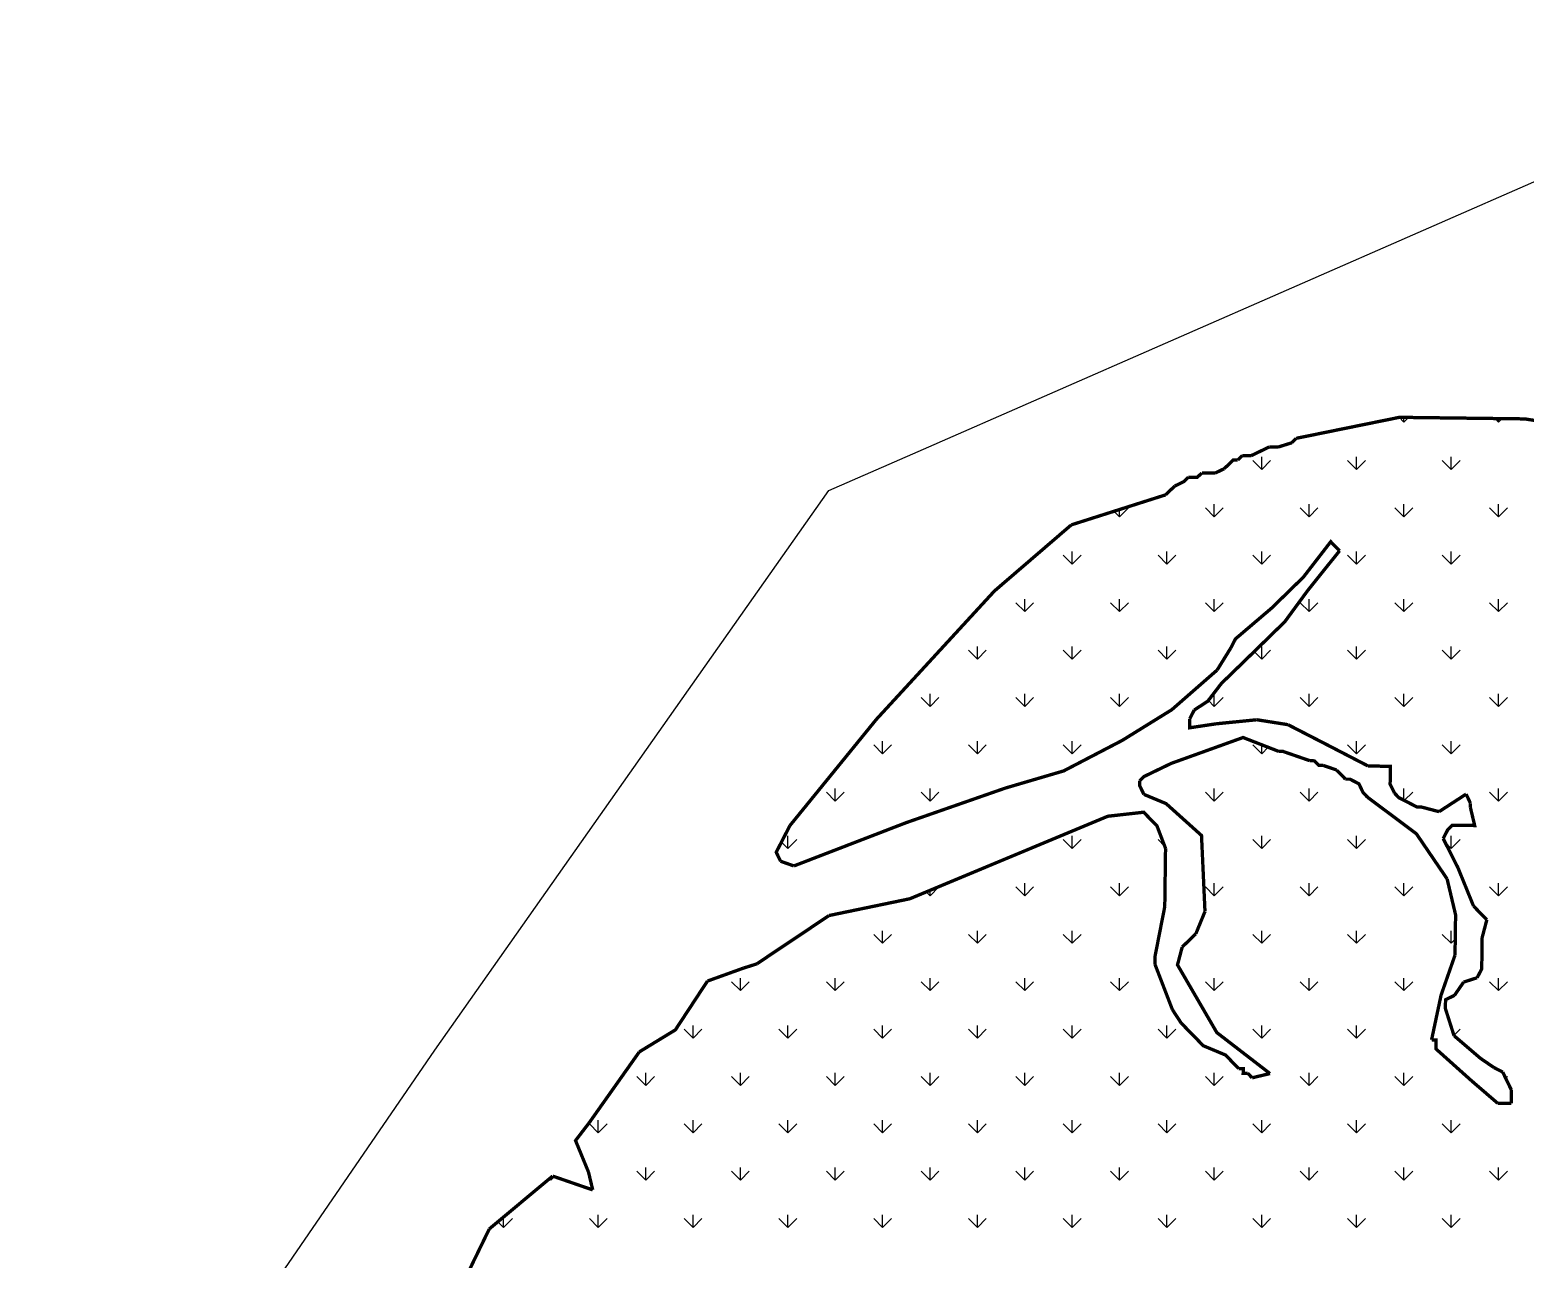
# Model space of a CAD drawing. Header units: metres. Extents: x 290282 to 293385, y 1993059 to 1996895.
# Drawn here: x 290282 to 291620, y 1995795 to 1996895 of the extents above; entities that cross this region are included whole.
import ezdxf

# ---------------------------------------------------------------- set-up
doc = ezdxf.new("R2010")
doc.units = ezdxf.units.M
doc.header["$MEASUREMENT"] = 0
doc.layers.add('MANGROOVES', color=112, linetype='Continuous')
doc.layers.add('village', color=3, linetype='Continuous')

msp = doc.modelspace()

# ---------------------------------------------------------------- linework, layer by layer
at = {"layer": 'MANGROOVES', "linetype": 'Continuous'}
for p, q in [((291511.8, 1996544.3), (291507.6, 1996548.5)), ((291511.8, 1996544.3), (291511.8, 1996548.5)), ((291511.8, 1996544.3), (291516, 1996548.4)), ((291596.7, 1996544.3), (291593.6, 1996547.4)), ((291596.7, 1996544.3), (291596.7, 1996547.4)), ((291596.7, 1996544.3), (291599.7, 1996547.3)), ((291384.6, 1996501.9), (291384.6, 1996513.1)), ((291469.4, 1996501.9), (291469.4, 1996513.1)), ((291554.3, 1996501.9), (291554.3, 1996513.1)), ((291384.6, 1996501.9), (291376.6, 1996509.8)), ((291384.6, 1996501.9), (291392.5, 1996509.8)), ((291469.4, 1996501.9), (291461.5, 1996509.8)), ((291469.4, 1996501.9), (291477.4, 1996509.8)), ((291554.3, 1996501.9), (291546.3, 1996509.8)), ((291554.3, 1996501.9), (291562.2, 1996509.8)), ((291342.1, 1996459.4), (291342.1, 1996470.7)), ((291427, 1996459.4), (291427, 1996470.7)), ((291511.8, 1996459.4), (291511.8, 1996470.7)), ((291596.7, 1996459.4), (291596.7, 1996470.7)), ((291257.3, 1996459.4), (291252.3, 1996464.4)), ((291257.3, 1996459.4), (291265.2, 1996467.4)), ((291257.3, 1996459.4), (291257.3, 1996465.9)), ((291342.1, 1996459.4), (291334.2, 1996467.4)), ((291342.1, 1996459.4), (291350.1, 1996467.4)), ((291427, 1996459.4), (291419, 1996467.4)), ((291427, 1996459.4), (291434.9, 1996467.4)), ((291511.8, 1996459.4), (291503.9, 1996467.4)), ((291511.8, 1996459.4), (291519.8, 1996467.4)), ((291596.7, 1996459.4), (291588.7, 1996467.4)), ((291596.7, 1996459.4), (291604.6, 1996467.4)), ((291214.9, 1996417), (291206.9, 1996425)), ((291214.9, 1996417), (291214.9, 1996428.3)), ((291214.9, 1996417), (291222.8, 1996425)), ((291299.7, 1996417), (291291.8, 1996425)), ((291299.7, 1996417), (291299.7, 1996428.3)), ((291299.7, 1996417), (291307.7, 1996425)), ((291384.6, 1996417), (291376.6, 1996425)), ((291384.6, 1996417), (291384.6, 1996428.3)), ((291384.6, 1996417), (291392.5, 1996425)), ((291469.4, 1996417), (291461.5, 1996425)), ((291469.4, 1996417), (291469.4, 1996428.3)), ((291469.4, 1996417), (291477.4, 1996425)), ((291554.3, 1996417), (291546.3, 1996425)), ((291554.3, 1996417), (291554.3, 1996428.3)), ((291554.3, 1996417), (291562.2, 1996425)), ((291172.4, 1996374.6), (291164.5, 1996382.5)), ((291172.4, 1996374.6), (291172.4, 1996385.8)), ((291172.4, 1996374.6), (291180.4, 1996382.5)), ((291257.3, 1996374.6), (291249.3, 1996382.5)), ((291257.3, 1996374.6), (291257.3, 1996385.8)), ((291257.3, 1996374.6), (291265.2, 1996382.5)), ((291342.1, 1996374.6), (291334.2, 1996382.5)), ((291342.1, 1996374.6), (291342.1, 1996385.8)), ((291342.1, 1996374.6), (291350.1, 1996382.5)), ((291427, 1996374.6), (291419, 1996382.5)), ((291427, 1996374.6), (291427, 1996385.8)), ((291427, 1996374.6), (291434.9, 1996382.5)), ((291511.8, 1996374.6), (291503.9, 1996382.5)), ((291511.8, 1996374.6), (291511.8, 1996385.8)), ((291511.8, 1996374.6), (291519.8, 1996382.5)), ((291596.7, 1996374.6), (291588.7, 1996382.5)), ((291596.7, 1996374.6), (291596.7, 1996385.8)), ((291596.7, 1996374.6), (291604.6, 1996382.5)), ((291130, 1996332.1), (291122, 1996340.1)), ((291130, 1996332.2), (291130, 1996343.4)), ((291130, 1996332.1), (291138, 1996340.1)), ((291214.9, 1996332.1), (291206.9, 1996340.1)), ((291214.9, 1996332.2), (291214.9, 1996343.4)), ((291214.9, 1996332.1), (291222.8, 1996340.1)), ((291299.7, 1996332.1), (291291.8, 1996340.1)), ((291299.7, 1996332.2), (291299.7, 1996343.4)), ((291299.7, 1996332.1), (291307.7, 1996340.1)), ((291384.6, 1996332.1), (291377.9, 1996338.8)), ((291384.6, 1996332.2), (291384.6, 1996343.4)), ((291384.6, 1996332.1), (291392.5, 1996340.1)), ((291469.4, 1996332.1), (291461.5, 1996340.1)), ((291469.4, 1996332.2), (291469.4, 1996343.4)), ((291469.4, 1996332.1), (291477.4, 1996340.1)), ((291554.3, 1996332.1), (291546.3, 1996340.1)), ((291554.3, 1996332.2), (291554.3, 1996343.4)), ((291554.3, 1996332.1), (291562.2, 1996340.1)), ((291087.6, 1996289.7), (291079.6, 1996297.7)), ((291087.6, 1996289.7), (291087.6, 1996301)), ((291087.6, 1996289.7), (291095.5, 1996297.7)), ((291172.4, 1996289.7), (291164.5, 1996297.7)), ((291172.4, 1996289.7), (291172.4, 1996301)), ((291172.4, 1996289.7), (291180.4, 1996297.7)), ((291257.3, 1996289.7), (291249.3, 1996297.7)), ((291257.3, 1996289.7), (291257.3, 1996301)), ((291257.3, 1996289.7), (291265.2, 1996297.7)), ((291342.1, 1996289.7), (291342.1, 1996301)), ((291342.1, 1996289.7), (291350.1, 1996297.7)), ((291427, 1996289.7), (291419, 1996297.7)), ((291427, 1996289.7), (291427, 1996301)), ((291427, 1996289.7), (291434.9, 1996297.7)), ((291511.8, 1996289.7), (291503.9, 1996297.7)), ((291511.8, 1996289.7), (291511.8, 1996301)), ((291511.8, 1996289.7), (291519.8, 1996297.7)), ((291596.7, 1996289.7), (291588.7, 1996297.7)), ((291596.7, 1996289.7), (291596.7, 1996301)), ((291596.7, 1996289.7), (291604.6, 1996297.7)), ((291342.1, 1996289.7), (291336.9, 1996295)), ((291045.2, 1996247.3), (291045.2, 1996258.5)), ((291130, 1996247.3), (291130, 1996258.5)), ((291214.9, 1996247.3), (291214.9, 1996258.5)), ((291469.4, 1996247.3), (291469.4, 1996258.5)), ((291554.3, 1996247.3), (291554.3, 1996258.5)), ((291045.2, 1996247.3), (291037.2, 1996255.3)), ((291045.2, 1996247.3), (291053.1, 1996255.3)), ((291130, 1996247.3), (291122, 1996255.3)), ((291130, 1996247.3), (291138, 1996255.3)), ((291214.9, 1996247.3), (291206.9, 1996255.3)), ((291214.9, 1996247.3), (291222.8, 1996255.3)), ((291384.6, 1996247.3), (291376.6, 1996255.3)), ((291384.6, 1996247.3), (291384.6, 1996255.3)), ((291384.6, 1996247.3), (291390.3, 1996253.1)), ((291469.4, 1996247.3), (291461.5, 1996255.3)), ((291469.4, 1996247.3), (291477.4, 1996255.3)), ((291554.3, 1996247.3), (291546.3, 1996255.3)), ((291554.3, 1996247.3), (291562.2, 1996255.3)), ((291002.7, 1996204.9), (291002.7, 1996216.1)), ((291087.6, 1996204.9), (291087.6, 1996216.1)), ((291342.1, 1996204.9), (291342.1, 1996216.1)), ((291427, 1996204.9), (291427, 1996216.1)), ((291511.8, 1996205.6), (291511.8, 1996216.1)), ((291596.7, 1996204.9), (291596.7, 1996216.1)), ((291002.7, 1996204.9), (290994.8, 1996212.8)), ((291002.7, 1996204.9), (291010.7, 1996212.8)), ((291087.6, 1996204.9), (291079.6, 1996212.8)), ((291087.6, 1996204.9), (291095.5, 1996212.8)), ((291342.1, 1996204.9), (291334.2, 1996212.8)), ((291342.1, 1996204.9), (291350.1, 1996212.8)), ((291427, 1996204.9), (291419, 1996212.8)), ((291427, 1996204.9), (291434.9, 1996212.8)), ((291510.3, 1996206.4), (291503.9, 1996212.8)), ((291512.3, 1996205.4), (291519.8, 1996212.8)), ((291596.7, 1996204.9), (291588.7, 1996212.8)), ((291596.7, 1996204.9), (291604.6, 1996212.8)), ((290960.3, 1996162.4), (290954.6, 1996168.2)), ((290960.3, 1996162.4), (290960.3, 1996173.7)), ((290960.3, 1996162.4), (290968.3, 1996170.4)), ((291214.9, 1996162.4), (291206.9, 1996170.4)), ((291214.9, 1996162.4), (291214.9, 1996173.7)), ((291214.9, 1996162.4), (291222.8, 1996170.4)), ((291297.8, 1996164.3), (291291.8, 1996170.4)), ((291384.6, 1996162.4), (291376.6, 1996170.4)), ((291384.6, 1996162.4), (291384.6, 1996173.7)), ((291384.6, 1996162.4), (291392.5, 1996170.4)), ((291469.4, 1996162.4), (291461.5, 1996170.4)), ((291469.4, 1996162.4), (291469.4, 1996173.7)), ((291469.4, 1996162.4), (291477.4, 1996170.4)), ((291554.3, 1996162.4), (291548.8, 1996168)), ((291554.3, 1996162.4), (291554.3, 1996173.7)), ((291554.3, 1996162.4), (291562.2, 1996170.4)), ((291087.6, 1996120), (291084.1, 1996123.5)), ((291087.6, 1996120), (291095.5, 1996128)), ((291087.6, 1996120), (291087.6, 1996125)), ((291172.4, 1996120), (291164.5, 1996128)), ((291172.4, 1996120), (291172.4, 1996131.3)), ((291172.4, 1996120), (291180.4, 1996128)), ((291257.3, 1996120), (291249.3, 1996128)), ((291257.3, 1996120), (291257.3, 1996131.3)), ((291257.3, 1996120), (291265.2, 1996128)), ((291342.1, 1996120), (291334.2, 1996128)), ((291342.1, 1996120), (291342.1, 1996131.3)), ((291342.1, 1996120), (291350.1, 1996128)), ((291427, 1996120), (291419, 1996128)), ((291427, 1996120), (291427, 1996131.3)), ((291427, 1996120), (291434.9, 1996128)), ((291511.8, 1996120), (291503.9, 1996128)), ((291511.8, 1996120), (291511.8, 1996131.3)), ((291511.8, 1996120), (291519.8, 1996128)), ((291596.7, 1996120), (291588.7, 1996128)), ((291596.7, 1996120), (291596.7, 1996131.3)), ((291596.7, 1996120), (291604.6, 1996128)), ((291045.2, 1996077.6), (291037.2, 1996085.5)), ((291045.2, 1996077.6), (291045.2, 1996088.8)), ((291045.2, 1996077.6), (291053.1, 1996085.5)), ((291130, 1996077.6), (291122, 1996085.5)), ((291130, 1996077.6), (291130, 1996088.8)), ((291130, 1996077.6), (291138, 1996085.5)), ((291214.9, 1996077.6), (291206.9, 1996085.5)), ((291214.9, 1996077.6), (291214.9, 1996088.8)), ((291214.9, 1996077.6), (291222.8, 1996085.5)), ((291292.8, 1996084.5), (291291.8, 1996085.5)), ((291384.6, 1996077.6), (291376.6, 1996085.5)), ((291384.6, 1996077.6), (291384.6, 1996088.8)), ((291384.6, 1996077.6), (291392.5, 1996085.5)), ((291469.4, 1996077.6), (291461.5, 1996085.5)), ((291469.4, 1996077.6), (291469.4, 1996088.8)), ((291469.4, 1996077.6), (291477.4, 1996085.5)), ((291554.3, 1996077.6), (291546.3, 1996085.5)), ((291554.3, 1996077.6), (291554.3, 1996088.8)), ((290960.3, 1996077.6), (290960.2, 1996077.6)), ((290960.3, 1996077.6), (290960.6, 1996077.9)), ((290960.3, 1996077.6), (290960.3, 1996077.7)), ((291554.3, 1996077.6), (291557.9, 1996081.2)), ((290917.9, 1996035.2), (290909.9, 1996043.1)), ((290917.9, 1996035.2), (290917.9, 1996046.4)), ((290917.9, 1996035.2), (290925.8, 1996043.1)), ((291002.7, 1996035.2), (290994.8, 1996043.1)), ((291002.7, 1996035.2), (291002.7, 1996046.4)), ((291002.7, 1996035.2), (291010.7, 1996043.1)), ((291087.6, 1996035.2), (291079.6, 1996043.1)), ((291087.6, 1996035.2), (291087.6, 1996046.4)), ((291087.6, 1996035.2), (291095.5, 1996043.1)), ((291172.4, 1996035.2), (291164.5, 1996043.1)), ((291172.4, 1996035.2), (291172.4, 1996046.4)), ((291172.4, 1996035.2), (291180.4, 1996043.1)), ((291257.3, 1996035.2), (291249.3, 1996043.1)), ((291257.3, 1996035.2), (291257.3, 1996046.4)), ((291257.3, 1996035.2), (291265.2, 1996043.1)), ((291342.1, 1996035.2), (291334.2, 1996043.1)), ((291342.1, 1996035.2), (291342.1, 1996046.4)), ((291342.1, 1996035.2), (291350.1, 1996043.1)), ((291427, 1996035.2), (291419, 1996043.1)), ((291427, 1996035.2), (291427, 1996046.4)), ((291427, 1996035.2), (291434.9, 1996043.1)), ((291511.8, 1996035.2), (291503.9, 1996043.1)), ((291511.8, 1996035.2), (291511.8, 1996046.4)), ((291511.8, 1996035.2), (291519.8, 1996043.1)), ((291596.7, 1996035.2), (291588.7, 1996043.1)), ((291596.7, 1996035.2), (291596.7, 1996046.4)), ((291596.7, 1996035.2), (291604.6, 1996043.1)), ((290875.4, 1995992.7), (290875.4, 1996004)), ((290960.3, 1995992.7), (290960.3, 1996004)), ((291045.2, 1995992.7), (291045.2, 1996004)), ((291130, 1995992.7), (291130, 1996004)), ((291214.9, 1995992.7), (291214.9, 1996004)), ((291299.7, 1995992.7), (291299.7, 1996004)), ((291384.6, 1995992.7), (291384.6, 1996004)), ((291469.4, 1995992.7), (291469.4, 1996004)), ((291554.3, 1996002.7), (291554.3, 1996004)), ((290875.4, 1995992.7), (290867.5, 1996000.7)), ((290875.4, 1995992.7), (290883.4, 1996000.7)), ((290960.3, 1995992.7), (290952.3, 1996000.7)), ((290960.3, 1995992.7), (290968.3, 1996000.7)), ((291045.2, 1995992.7), (291037.2, 1996000.7)), ((291045.2, 1995992.7), (291053.1, 1996000.7)), ((291130, 1995992.7), (291122, 1996000.7)), ((291130, 1995992.7), (291138, 1996000.7)), ((291214.9, 1995992.7), (291206.9, 1996000.7)), ((291214.9, 1995992.7), (291222.8, 1996000.7)), ((291299.7, 1995992.7), (291291.8, 1996000.7)), ((291299.7, 1995992.7), (291307.7, 1996000.7)), ((291384.6, 1995992.7), (291376.6, 1996000.7)), ((291384.6, 1995992.7), (291392.5, 1996000.7)), ((291469.4, 1995992.7), (291461.5, 1996000.7)), ((291469.4, 1995992.7), (291477.4, 1996000.7)), ((291556.7, 1995995.1), (291562.2, 1996000.7)), ((290833, 1995950.3), (290833, 1995961.6)), ((290917.9, 1995950.3), (290917.9, 1995961.6)), ((291002.7, 1995950.3), (291002.7, 1995961.6)), ((291087.6, 1995950.3), (291087.6, 1995961.6)), ((291172.4, 1995950.3), (291172.4, 1995961.6)), ((291257.3, 1995950.3), (291257.3, 1995961.6)), ((291342.1, 1995950.3), (291342.1, 1995961.6)), ((291427, 1995950.3), (291427, 1995961.6)), ((291511.8, 1995950.3), (291511.8, 1995961.6)), ((290833, 1995950.3), (290825.1, 1995958.3)), ((290833, 1995950.3), (290841, 1995958.3)), ((290917.9, 1995950.3), (290909.9, 1995958.3)), ((290917.9, 1995950.3), (290925.8, 1995958.3)), ((291002.7, 1995950.3), (290994.8, 1995958.3)), ((291002.7, 1995950.3), (291010.7, 1995958.3)), ((291087.6, 1995950.3), (291079.6, 1995958.3)), ((291087.6, 1995950.3), (291095.5, 1995958.3)), ((291172.4, 1995950.3), (291164.5, 1995958.3)), ((291172.4, 1995950.3), (291180.4, 1995958.3)), ((291257.3, 1995950.3), (291249.3, 1995958.3)), ((291257.3, 1995950.3), (291265.2, 1995958.3)), ((291342.1, 1995950.3), (291334.2, 1995958.3)), ((291342.1, 1995950.3), (291350.1, 1995958.3)), ((291427, 1995950.3), (291419, 1995958.3)), ((291427, 1995950.3), (291434.9, 1995958.3)), ((291511.8, 1995950.3), (291503.9, 1995958.3)), ((291511.8, 1995950.3), (291519.8, 1995958.3)), ((291603.1, 1995956.7), (291604.6, 1995958.3)), ((290790.6, 1995907.9), (290782.6, 1995915.8)), ((290790.6, 1995907.9), (290790.6, 1995919.1)), ((290790.6, 1995907.9), (290798.5, 1995915.8)), ((290875.4, 1995907.9), (290867.5, 1995915.8)), ((290875.4, 1995907.9), (290875.4, 1995919.1)), ((290875.4, 1995907.9), (290883.4, 1995915.8)), ((290960.3, 1995907.9), (290952.3, 1995915.8)), ((290960.3, 1995907.9), (290960.3, 1995919.1)), ((290960.3, 1995907.9), (290968.3, 1995915.8)), ((291045.2, 1995907.9), (291037.2, 1995915.8)), ((291045.2, 1995907.9), (291045.2, 1995919.1)), ((291045.2, 1995907.9), (291053.1, 1995915.8)), ((291130, 1995907.9), (291122, 1995915.8)), ((291130, 1995907.9), (291130, 1995919.1)), ((291130, 1995907.9), (291138, 1995915.8)), ((291214.9, 1995907.9), (291206.9, 1995915.8)), ((291214.9, 1995907.9), (291214.9, 1995919.1)), ((291214.9, 1995907.9), (291222.8, 1995915.8)), ((291299.7, 1995907.9), (291291.8, 1995915.8)), ((291299.7, 1995907.9), (291299.7, 1995919.1)), ((291299.7, 1995907.9), (291307.7, 1995915.8)), ((291384.6, 1995907.9), (291376.6, 1995915.8)), ((291384.6, 1995907.9), (291384.6, 1995919.1)), ((291384.6, 1995907.9), (291392.5, 1995915.8)), ((291469.4, 1995907.9), (291461.5, 1995915.8)), ((291469.4, 1995907.9), (291469.4, 1995919.1)), ((291469.4, 1995907.9), (291477.4, 1995915.8)), ((291554.3, 1995907.9), (291546.3, 1995915.8)), ((291554.3, 1995907.9), (291554.3, 1995919.1)), ((291554.3, 1995907.9), (291562.2, 1995915.8)), ((290748.2, 1995865.5), (290751.3, 1995868.6)), ((290748.2, 1995865.5), (290748.2, 1995867.8)), ((290833, 1995865.5), (290825.1, 1995873.4)), ((290833, 1995865.5), (290833, 1995876.7)), ((290833, 1995865.5), (290841, 1995873.4)), ((290917.9, 1995865.5), (290909.9, 1995873.4)), ((290917.9, 1995865.5), (290917.9, 1995876.7)), ((290917.9, 1995865.5), (290925.8, 1995873.4)), ((291002.7, 1995865.5), (290994.8, 1995873.4)), ((291002.7, 1995865.5), (291002.7, 1995876.7)), ((291002.7, 1995865.5), (291010.7, 1995873.4)), ((291087.6, 1995865.5), (291079.6, 1995873.4)), ((291087.6, 1995865.5), (291087.6, 1995876.7)), ((291087.6, 1995865.5), (291095.5, 1995873.4)), ((291172.4, 1995865.5), (291164.5, 1995873.4)), ((291172.4, 1995865.5), (291172.4, 1995876.7)), ((291172.4, 1995865.5), (291180.4, 1995873.4)), ((291257.3, 1995865.5), (291249.3, 1995873.4)), ((291257.3, 1995865.5), (291257.3, 1995876.7)), ((291257.3, 1995865.5), (291265.2, 1995873.4)), ((291342.1, 1995865.5), (291334.2, 1995873.4)), ((291342.1, 1995865.5), (291342.1, 1995876.7)), ((291342.1, 1995865.5), (291350.1, 1995873.4)), ((291427, 1995865.5), (291419, 1995873.4)), ((291427, 1995865.5), (291427, 1995876.7)), ((291427, 1995865.5), (291434.9, 1995873.4)), ((291511.8, 1995865.5), (291503.9, 1995873.4)), ((291511.8, 1995865.5), (291511.8, 1995876.7)), ((291511.8, 1995865.5), (291519.8, 1995873.4)), ((291596.7, 1995865.5), (291588.7, 1995873.4)), ((291596.7, 1995865.5), (291596.7, 1995876.7)), ((291596.7, 1995865.5), (291604.6, 1995873.4)), ((290748.2, 1995865.5), (290746.9, 1995866.8)), ((290705.7, 1995823), (290700.6, 1995828.1)), ((290705.7, 1995823), (290705.7, 1995832.4)), ((290705.7, 1995823), (290713.7, 1995831)), ((290790.6, 1995823), (290782.6, 1995831)), ((290790.6, 1995823), (290790.6, 1995834.3)), ((290790.6, 1995823), (290798.5, 1995831)), ((290875.4, 1995823), (290867.5, 1995831)), ((290875.4, 1995823), (290875.4, 1995834.3)), ((290875.4, 1995823), (290883.4, 1995831)), ((290960.3, 1995823), (290952.3, 1995831)), ((290960.3, 1995823), (290960.3, 1995834.3)), ((290960.3, 1995823), (290968.3, 1995831)), ((291045.2, 1995823), (291037.2, 1995831)), ((291045.2, 1995823), (291045.2, 1995834.3)), ((291045.2, 1995823), (291053.1, 1995831)), ((291130, 1995823), (291122, 1995831)), ((291130, 1995823), (291130, 1995834.3)), ((291130, 1995823), (291138, 1995831)), ((291214.9, 1995823), (291206.9, 1995831)), ((291214.9, 1995823), (291214.9, 1995834.3)), ((291214.9, 1995823), (291222.8, 1995831)), ((291299.7, 1995823), (291291.8, 1995831)), ((291299.7, 1995823), (291299.7, 1995834.3)), ((291299.7, 1995823), (291307.7, 1995831)), ((291384.6, 1995823), (291376.6, 1995831)), ((291384.6, 1995823), (291384.6, 1995834.3)), ((291384.6, 1995823), (291392.5, 1995831)), ((291469.4, 1995823), (291461.5, 1995831)), ((291469.4, 1995823), (291469.4, 1995834.3)), ((291469.4, 1995823), (291477.4, 1995831)), ((291554.3, 1995823), (291546.3, 1995831)), ((291554.3, 1995823), (291554.3, 1995834.3)), ((291554.3, 1995823), (291562.2, 1995831))]:
    msp.add_line(p, q, dxfattribs=at)
at = {"layer": 'MANGROOVES'}
for points in [[(291676.1, 1996538.3, 2.98, 2.98, 0), (291620.1, 1996547.1, 2.98, 2.98, 0), (291507.9, 1996548.5, 2.98, 2.98, 0), (291415.5, 1996529.7, 0, 0, 0)], [(291363.2, 1996510.3, 2.98, 2.98, 0), (291359.2, 1996510.4, 2.98, 2.98, 0), (291355.1, 1996506.4, 0, 0, 0)], [(291331, 1996498.7, 2.98, 2.98, 0), (291326.9, 1996494.8, 2.98, 2.98, 0), (291318.9, 1996494.9, 0, 0, 0)], [(291306.8, 1996487, 2.98, 2.98, 0), (291302.7, 1996483.1, 2.98, 2.98, 0), (291298.6, 1996479.1, 0, 0, 0)], [(291318.9, 1996494.9, 2.98, 2.98, 0), (291314.8, 1996490.9, 2.98, 2.98, 0), (291306.8, 1996487, 0, 0, 0)], [(291393.5, 1996377.7, 2.98, 2.98, 0), (291421.9, 1996405.4, 2.98, 2.98, 0), (291446.4, 1996437.1, 2.98, 2.98, 0), (291454.3, 1996429, 0, 0, 0)], [(291145.3, 1996393, 2.98, 2.98, 0), (291039.6, 1996278.1, 2.98, 2.98, 0), (290962.2, 1996183, 0, 0, 0)], [(291425.7, 1996393.3, 2.98, 2.98, 0), (291405.3, 1996365.5, 2.98, 2.98, 0), (291368.8, 1996329.9, 2.98, 2.98, 0), (291348.5, 1996310.2, 2.98, 2.98, 0), (291336.3, 1996294.3, 2.98, 2.98, 0), (291324.2, 1996286.4, 0, 0, 0)], [(291357, 1996342.1, 2.98, 2.98, 0), (291361.1, 1996350.1, 2.98, 2.98, 0), (291393.5, 1996377.7, 0, 0, 0)], [(290965.7, 1996146.8, 2.98, 2.98, 0), (291066.4, 1996185.6, 2.98, 2.98, 0), (291155, 1996216.5, 2.98, 2.98, 0), (291207.3, 1996231.9, 2.98, 2.98, 0), (291259.7, 1996259.2, 2.98, 2.98, 0), (291304.1, 1996286.7, 2.98, 2.98, 0), (291344.7, 1996322.2, 0, 0, 0)], [(291320.1, 1996278.5, 2.98, 2.98, 0), (291320, 1996270.5, 2.98, 2.98, 0), (291344, 1996274.1, 0, 0, 0)], [(291408.1, 1996273.3, 2.98, 2.98, 0), (291440, 1996256.9, 2.98, 2.98, 0), (291479.8, 1996236.3, 0, 0, 0)], [(291399.8, 1996249.4, 2.98, 2.98, 0), (291367.9, 1996261.8, 2.98, 2.98, 0), (291303.5, 1996238.6, 0, 0, 0)], [(291427.8, 1996241, 2.98, 2.98, 0), (291403.8, 1996249.3, 2.98, 2.98, 0), (291399.8, 1996249.4, 0, 0, 0)], [(291439.7, 1996236.8, 2.98, 2.98, 0), (291435.7, 1996236.9, 2.98, 2.98, 0), (291431.8, 1996240.9, 2.98, 2.98, 0), (291427.8, 1996241, 0, 0, 0)], [(291303.5, 1996238.6, 2.98, 2.98, 0), (291279.3, 1996226.9, 2.98, 2.98, 0), (291275.3, 1996223, 0, 0, 0)], [(291479.8, 1996236.3, 2.98, 2.98, 0), (291499.8, 1996236, 2.98, 2.98, 0), (291499.6, 1996220, 2.98, 2.98, 0), (291503.5, 1996212, 0, 0, 0)], [(291275.3, 1996223, 2.98, 2.98, 0), (291275.2, 1996218.9, 2.98, 2.98, 0), (291279.1, 1996210.9, 0, 0, 0)], [(291479.4, 1996208.3, 2.98, 2.98, 0), (291475.5, 1996212.3, 2.98, 2.98, 0), (291471.6, 1996220.4, 2.98, 2.98, 0), (291463.6, 1996224.5, 2.98, 2.98, 0), (291459.6, 1996224.5, 0, 0, 0)], [(291279.1, 1996210.9, 2.98, 2.98, 0), (291299, 1996202.6, 2.98, 2.98, 0), (291330.7, 1996174.1, 2.98, 2.98, 0), (291333.8, 1996106, 0, 0, 0)], [(291550.6, 1996135.2, 2.98, 2.98, 0), (291523.1, 1996175.6, 2.98, 2.98, 0), (291479.4, 1996208.3, 0, 0, 0)], [(291503.5, 1996212, 2.98, 2.98, 0), (291507.5, 1996207.9, 2.98, 2.98, 0), (291523.4, 1996199.7, 2.98, 2.98, 0), (291527.4, 1996199.6, 2.98, 2.98, 0), (291543.4, 1996195.4, 0, 0, 0)], [(291298.5, 1996162.5, 2.98, 2.98, 0), (291290.8, 1996182.7, 2.98, 2.98, 0), (291278.9, 1996194.9, 2.98, 2.98, 0), (291246.8, 1996191.3, 2.98, 2.98, 0), (291069.5, 1996117.4, 2.98, 2.98, 0), (290997.2, 1996102.4, 0, 0, 0)], [(291571.5, 1996199, 2.98, 2.98, 0), (291575.3, 1996183, 2.98, 2.98, 0), (291555.2, 1996183.2, 2.98, 2.98, 0), (291551.2, 1996179.3, 2.98, 2.98, 0), (291547.1, 1996171.3, 0, 0, 0)], [(290962.2, 1996183, 2.98, 2.98, 0), (290949.9, 1996159.1, 2.98, 2.98, 0), (290953.8, 1996151, 0, 0, 0)], [(291547.1, 1996171.3, 2.98, 2.98, 0), (291560.3, 1996145.2, 2.98, 2.98, 0), (291574.3, 1996110.8, 0, 0, 0)], [(291557.7, 1996067, 2.98, 2.98, 0), (291558.2, 1996103, 2.98, 2.98, 0), (291550.6, 1996135.2, 0, 0, 0)], [(291289.1, 1996058.5, 2.98, 2.98, 0), (291289.2, 1996066.5, 2.98, 2.98, 0), (291297.8, 1996110.4, 0, 0, 0)], [(291586.2, 1996098.7, 2.98, 2.98, 0), (291582, 1996082.7, 2.98, 2.98, 0), (291581.6, 1996054.6, 2.98, 2.98, 0), (291577.5, 1996046.7, 0, 0, 0)], [(291313.4, 1996074.2, 2.98, 2.98, 0), (291309.2, 1996058.2, 2.98, 2.98, 0), (291344.4, 1995997.6, 2.98, 2.98, 0), (291392, 1995960.9, 0, 0, 0)], [(291536.7, 1995991.1, 2.98, 2.98, 0), (291545.2, 1996031.1, 2.98, 2.98, 0), (291557.7, 1996067, 0, 0, 0)], [(290888.3, 1996043.7, 2.98, 2.98, 0), (290859.6, 1996000, 2.98, 2.98, 0), (290827.3, 1995980.3, 0, 0, 0)], [(291557.2, 1996030.9, 2.98, 2.98, 0), (291549.2, 1996027, 2.98, 2.98, 0), (291549.1, 1996019, 2.98, 2.98, 0), (291556.8, 1995994.8, 0, 0, 0)], [(291364, 1995965.3, 2.98, 2.98, 0), (291352.2, 1995977.5, 2.98, 2.98, 0), (291332.3, 1995985.8, 2.98, 2.98, 0), (291312.5, 1996006.1, 0, 0, 0)], [(291572.3, 1995954.6, 2.98, 2.98, 0), (291540.6, 1995983, 2.98, 2.98, 0), (291540.7, 1995991, 2.98, 2.98, 0), (291536.7, 1995991.1, 0, 0, 0)], [(291556.8, 1995994.8, 2.98, 2.98, 0), (291580.5, 1995974.5, 2.98, 2.98, 0), (291592.5, 1995966.3, 0, 0, 0)], [(291372, 1995961.2, 2.98, 2.98, 0), (291368, 1995961.2, 2.98, 2.98, 0), (291368.1, 1995965.3, 2.98, 2.98, 0), (291364, 1995965.3, 0, 0, 0)], [(290782.4, 1995916.8, 2.98, 2.98, 0), (290770.2, 1995900.9, 2.98, 2.98, 0), (290781.8, 1995872.7, 0, 0, 0)], [(290785.6, 1995856.7, 2.98, 2.98, 0), (290773.7, 1995860.8, 2.98, 2.98, 0), (290749.7, 1995869.1, 0, 0, 0)]]:
    msp.add_lwpolyline(points, format="xyseb", dxfattribs=at)
at = {"layer": 'MANGROOVES', "const_width": 2.98}
for points in [[(291391.4, 1996522), (291383.3, 1996518.1)], [(291399.4, 1996521.9), (291391.4, 1996522)], [(291411.5, 1996525.7), (291399.4, 1996521.9)], [(291415.5, 1996529.7), (291411.5, 1996525.7)], [(291367.2, 1996514.3), (291363.2, 1996510.3)], [(291375.2, 1996514.2), (291367.2, 1996514.3)], [(291383.3, 1996518.1), (291375.2, 1996514.2)], [(291343, 1996498.6), (291331, 1996498.7)], [(291351, 1996502.5), (291343, 1996498.6)], [(291355.1, 1996506.4), (291351, 1996502.5)], [(291298.6, 1996479.1), (291214.1, 1996452.2)], [(291214.1, 1996452.2), (291145.3, 1996393)], [(291454.3, 1996429), (291425.7, 1996393.3)], [(291344.7, 1996322.2), (291357, 1996342.1)], [(291324.2, 1996286.4), (291320.1, 1996278.5)], [(291344, 1996274.1), (291380.2, 1996277.7)], [(291380.2, 1996277.7), (291408.1, 1996273.3)], [(291451.7, 1996232.7), (291439.7, 1996236.8)], [(291459.6, 1996224.5), (291451.7, 1996232.7)], [(291543.4, 1996195.4), (291567.6, 1996211.1)], [(291567.6, 1996211.1), (291571.5, 1996203)], [(291571.5, 1996203), (291571.5, 1996199)], [(291297.8, 1996110.4), (291298.5, 1996162.5)], [(290953.8, 1996151), (290965.7, 1996146.8)], [(291574.3, 1996110.8), (291582.2, 1996102.7)], [(290997.2, 1996102.4), (290932.5, 1996059.1)], [(291333.8, 1996106), (291325.6, 1996086)], [(291582.2, 1996102.7), (291586.2, 1996098.7)], [(291325.6, 1996086), (291313.4, 1996074.2)], [(290920.5, 1996055.3), (290888.3, 1996043.7)], [(290932.5, 1996059.1), (290920.5, 1996055.3)], [(291304.6, 1996018.2), (291289.1, 1996058.5)], [(291565.4, 1996042.8), (291557.2, 1996030.9)], [(291577.5, 1996046.7), (291565.4, 1996042.8)], [(291312.5, 1996006.1), (291304.6, 1996018.2)], [(290827.3, 1995980.3), (290782.4, 1995916.8)], [(291376, 1995957.1), (291372, 1995961.2)], [(291392, 1995960.9), (291376, 1995957.1)], [(291592.5, 1995966.3), (291600.4, 1995962.2)], [(291600.4, 1995962.2), (291608.2, 1995946.1)], [(291596, 1995934.2), (291572.3, 1995954.6)], [(291608.1, 1995934.1), (291596, 1995934.2)], [(291608.2, 1995946.1), (291608.1, 1995934.1)], [(290749.7, 1995869.1), (290693, 1995821.8)], [(290781.8, 1995872.7), (290785.6, 1995856.7)], [(290693, 1995821.8), (290660.1, 1995754.1)]]:
    msp.add_lwpolyline(points, dxfattribs=at)
at = {"layer": 'village', "color": 3}
msp.add_polyline3d([(290520.8, 1994350.7, 0), (290281.6, 1994805.2, 0), (290378.2, 1994866.9, 0), (290390.2, 1995010.2, 0), (290393.9, 1995203.8, 0), (290403.3, 1995334.2, 0), (290385.2, 1995382.6, 0), (290464.3, 1995719.6, 0), (290644.2, 1995981.8, 0), (290997, 1996483, 0), (291076.9, 1996518, 0), (291868.7, 1996864.8, 0), (291940.4, 1996895.4, 0)], dxfattribs=at)

doc.saveas('drawing.dxf')
